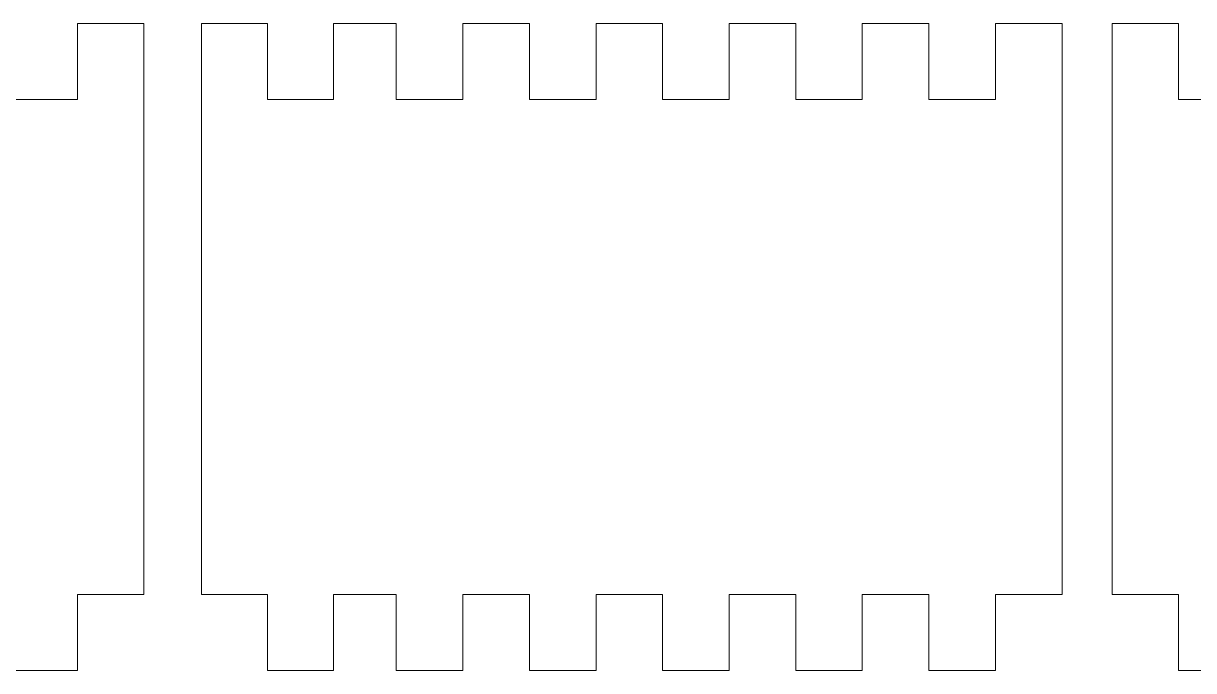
# Model space of a CAD drawing. Header units: millimetres. Extents: x -871 to 786, y -405 to 185.
# Drawn here: x 55.7 to 364, y 14 to 184.7 of the extents above; entities that cross this region are included whole.
import ezdxf

# ---------------------------------------------------------------- set-up
doc = ezdxf.new("R2010")
doc.units = ezdxf.units.MM
doc.header["$MEASUREMENT"] = 0
doc.layers.add('Layer 1', color=7, linetype='Continuous')

msp = doc.modelspace()

# ---------------------------------------------------------------- linework, layer by layer
at = {"layer": 'Layer 1', "color": 5, "lineweight": 9}
for points in [[(-139.2826, 34.1168), (-139.2826, 34.1168), (-139.2826, 50.6968), (-139.2826, 50.6968), (-139.2826, 50.6968), (-139.2826, 50.6968), (-139.2826, 103.2368), (-139.2826, 103.2368), (-139.2826, 103.2368), (-139.2826, 103.2368), (-139.2826, 164.5868), (-139.2826, 164.5868), (-139.2826, 164.5868), (-139.2826, 164.5868), (-139.2826, 184.6568), (-139.2826, 184.6568), (-139.2826, 184.6568), (-139.2826, 184.6568), (-121.8486, 184.6568), (-121.8486, 184.6568), (-121.8486, 184.6568), (-121.8486, 184.6568), (-121.8486, 164.5868), (-121.8486, 164.5868), (-121.8486, 164.5868), (-121.8486, 164.5868), (-104.4496, 164.5868), (-104.4496, 164.5868), (-104.4496, 164.5868), (-104.4496, 164.5868), (-104.4496, 184.6568), (-104.4496, 184.6568), (-104.4496, 184.6568), (-104.4496, 184.6568), (-87.9106, 184.6568), (-87.9106, 184.6568), (-87.9106, 184.6568), (-87.9106, 184.6568), (-87.9106, 164.5868), (-87.9106, 164.5868), (-87.9106, 164.5868), (-87.9106, 164.5868), (-70.3666, 164.5868), (-70.3666, 164.5868), (-70.3666, 164.5868), (-70.3666, 164.5868), (-70.3666, 184.6568), (-70.3666, 184.6568), (-70.3666, 184.6568), (-70.3666, 184.6568), (-52.8266, 184.6568), (-52.8266, 184.6568), (-52.8266, 184.6568), (-52.8266, 184.6568), (-52.8266, 164.5868), (-52.8266, 164.5868), (-52.8266, 164.5868), (-52.8266, 164.5868), (-35.2866, 164.5868), (-35.2866, 164.5868), (-35.2866, 164.5868), (-35.2866, 164.5868), (-35.2866, 184.6568), (-35.2866, 184.6568), (-35.2866, 184.6568), (-35.2866, 184.6568), (-17.7466, 184.6568), (-17.7466, 184.6568), (-17.7466, 184.6568), (-17.7466, 184.6568), (-17.7466, 164.5868), (-17.7466, 164.5868), (-17.7466, 164.5868), (-17.7466, 164.5868), (-0.2066, 164.5868), (-0.2066, 164.5868), (-0.2066, 164.5868), (-0.2066, 164.5868), (-0.2066, 184.6568), (-0.2066, 184.6568), (-0.2066, 184.6568), (-0.2066, 184.6568), (17.3334, 184.6568), (17.3334, 184.6568), (17.3334, 184.6568), (17.3334, 184.6568), (17.3334, 164.5868), (17.3334, 164.5868), (17.3334, 164.5868), (17.3334, 164.5868), (34.8734, 164.5868), (34.8734, 164.5868), (34.8734, 164.5868), (34.8734, 164.5868), (34.8734, 184.6568), (34.8734, 184.6568), (34.8734, 184.6568), (34.8734, 184.6568), (52.4134, 184.6568), (52.4134, 184.6568), (52.4134, 184.6568), (52.4134, 184.6568), (52.4134, 164.5868), (52.4134, 164.5868), (52.4134, 164.5868), (52.4134, 164.5868), (69.9534, 164.5868), (69.9534, 164.5868), (69.9534, 164.5868), (69.9534, 164.5868), (69.9534, 184.6568), (69.9534, 184.6568), (69.9534, 184.6568), (69.9534, 184.6568), (87.4934, 184.6568), (87.4934, 184.6568), (87.4934, 184.6568), (87.4934, 184.6568), (87.4934, 164.3468), (87.4934, 164.3468), (87.4934, 164.3468), (87.4934, 164.3468), (87.4934, 50.6968), (87.4934, 50.6968), (87.4934, 50.6968), (87.4934, 50.6968), (87.4934, 34.1168), (87.4934, 34.1168), (87.4934, 34.1168), (87.4934, 34.1168), (69.9534, 34.1168), (69.9534, 34.1168), (69.9534, 34.1168), (69.9534, 34.1168), (69.9534, 14.0468), (69.9534, 14.0468), (69.9534, 14.0468), (69.9534, 14.0468), (52.4134, 14.0468), (52.4134, 14.0468), (52.4134, 14.0468), (52.4134, 14.0468), (52.4134, 34.1168), (52.4134, 34.1168), (52.4134, 34.1168), (52.4134, 34.1168), (34.8734, 34.1168), (34.8734, 34.1168), (34.8734, 34.1168), (34.8734, 34.1168), (34.8734, 14.0468), (34.8734, 14.0468), (34.8734, 14.0468), (34.8734, 14.0468), (17.3334, 14.0468), (17.3334, 14.0468), (17.3334, 14.0468), (17.3334, 14.0468), (17.3334, 34.1168), (17.3334, 34.1168), (17.3334, 34.1168), (17.3334, 34.1168), (-0.2066, 34.1168), (-0.2066, 34.1168), (-0.2066, 34.1168), (-0.2066, 34.1168), (-0.2066, 14.0468), (-0.2066, 14.0468), (-0.2066, 14.0468), (-0.2066, 14.0468), (-17.7466, 14.0468), (-17.7466, 14.0468), (-17.7466, 14.0468), (-17.7466, 14.0468), (-17.7466, 34.1168), (-17.7466, 34.1168), (-17.7466, 34.1168), (-17.7466, 34.1168), (-35.2866, 34.1168), (-35.2866, 34.1168), (-35.2866, 34.1168), (-35.2866, 34.1168), (-35.2866, 14.0468), (-35.2866, 14.0468), (-35.2866, 14.0468), (-35.2866, 14.0468), (-52.8266, 14.0468), (-52.8266, 14.0468), (-52.8266, 14.0468), (-52.8266, 14.0468), (-52.8266, 34.1168), (-52.8266, 34.1168), (-52.8266, 34.1168), (-52.8266, 34.1168), (-70.3666, 34.1168), (-70.3666, 34.1168), (-70.3666, 34.1168), (-70.3666, 34.1168), (-70.3666, 14.0468), (-70.3666, 14.0468), (-70.3666, 14.0468), (-70.3666, 14.0468), (-87.9106, 14.0468), (-87.9106, 14.0468), (-87.9106, 14.0468), (-87.9106, 14.0468), (-87.9106, 34.1168), (-87.9106, 34.1168), (-87.9106, 34.1168), (-87.9106, 34.1168), (-104.4496, 34.1168), (-104.4496, 34.1168), (-104.4496, 34.1168), (-104.4496, 34.1168), (-104.4496, 14.0468), (-104.4496, 14.0468), (-104.4496, 14.0468), (-104.4496, 14.0468), (-121.8486, 14.0468), (-121.8486, 14.0468), (-121.8486, 14.0468), (-121.8486, 14.0468), (-121.8486, 34.1168), (-121.8486, 34.1168), (-121.8486, 34.1168), (-121.8486, 34.1168), (-139.2826, 34.1168), (-139.2826, 34.1168)], [(102.6134, 34.1168), (102.6134, 34.1168), (102.6134, 50.6968), (102.6134, 50.6968), (102.6134, 50.6968), (102.6134, 50.6968), (102.6134, 103.2368), (102.6134, 103.2368), (102.6134, 103.2368), (102.6134, 103.2368), (102.6134, 164.5868), (102.6134, 164.5868), (102.6134, 164.5868), (102.6134, 164.5868), (102.6134, 184.6568), (102.6134, 184.6568), (102.6134, 184.6568), (102.6134, 184.6568), (120.0434, 184.6568), (120.0434, 184.6568), (120.0434, 184.6568), (120.0434, 184.6568), (120.0434, 164.5868), (120.0434, 164.5868), (120.0434, 164.5868), (120.0434, 164.5868), (137.4434, 164.5868), (137.4434, 164.5868), (137.4434, 164.5868), (137.4434, 164.5868), (137.4434, 184.6568), (137.4434, 184.6568), (137.4434, 184.6568), (137.4434, 184.6568), (153.9834, 184.6568), (153.9834, 184.6568), (153.9834, 184.6568), (153.9834, 184.6568), (153.9834, 164.5868), (153.9834, 164.5868), (153.9834, 164.5868), (153.9834, 164.5868), (171.5234, 164.5868), (171.5234, 164.5868), (171.5234, 164.5868), (171.5234, 164.5868), (171.5234, 184.6568), (171.5234, 184.6568), (171.5234, 184.6568), (171.5234, 184.6568), (189.0634, 184.6568), (189.0634, 184.6568), (189.0634, 184.6568), (189.0634, 184.6568), (189.0634, 164.5868), (189.0634, 164.5868), (189.0634, 164.5868), (189.0634, 164.5868), (206.6034, 164.5868), (206.6034, 164.5868), (206.6034, 164.5868), (206.6034, 164.5868), (206.6034, 184.6568), (206.6034, 184.6568), (206.6034, 184.6568), (206.6034, 184.6568), (224.1434, 184.6568), (224.1434, 184.6568), (224.1434, 184.6568), (224.1434, 184.6568), (224.1434, 164.5868), (224.1434, 164.5868), (224.1434, 164.5868), (224.1434, 164.5868), (241.6834, 164.5868), (241.6834, 164.5868), (241.6834, 164.5868), (241.6834, 164.5868), (241.6834, 184.6568), (241.6834, 184.6568), (241.6834, 184.6568), (241.6834, 184.6568), (259.2234, 184.6568), (259.2234, 184.6568), (259.2234, 184.6568), (259.2234, 184.6568), (259.2234, 164.5868), (259.2234, 164.5868), (259.2234, 164.5868), (259.2234, 164.5868), (276.7634, 164.5868), (276.7634, 164.5868), (276.7634, 164.5868), (276.7634, 164.5868), (276.7634, 184.6568), (276.7634, 184.6568), (276.7634, 184.6568), (276.7634, 184.6568), (294.3034, 184.6568), (294.3034, 184.6568), (294.3034, 184.6568), (294.3034, 184.6568), (294.3034, 164.5868), (294.3034, 164.5868), (294.3034, 164.5868), (294.3034, 164.5868), (311.8434, 164.5868), (311.8434, 164.5868), (311.8434, 164.5868), (311.8434, 164.5868), (311.8434, 184.6568), (311.8434, 184.6568), (311.8434, 184.6568), (311.8434, 184.6568), (329.3834, 184.6568), (329.3834, 184.6568), (329.3834, 184.6568), (329.3834, 184.6568), (329.3834, 164.3468), (329.3834, 164.3468), (329.3834, 164.3468), (329.3834, 164.3468), (329.3834, 50.6968), (329.3834, 50.6968), (329.3834, 50.6968), (329.3834, 50.6968), (329.3834, 34.1168), (329.3834, 34.1168), (329.3834, 34.1168), (329.3834, 34.1168), (311.8434, 34.1168), (311.8434, 34.1168), (311.8434, 34.1168), (311.8434, 34.1168), (311.8434, 14.0468), (311.8434, 14.0468), (311.8434, 14.0468), (311.8434, 14.0468), (294.3034, 14.0468), (294.3034, 14.0468), (294.3034, 14.0468), (294.3034, 14.0468), (294.3034, 34.1168), (294.3034, 34.1168), (294.3034, 34.1168), (294.3034, 34.1168), (276.7634, 34.1168), (276.7634, 34.1168), (276.7634, 34.1168), (276.7634, 34.1168), (276.7634, 14.0468), (276.7634, 14.0468), (276.7634, 14.0468), (276.7634, 14.0468), (259.2234, 14.0468), (259.2234, 14.0468), (259.2234, 14.0468), (259.2234, 14.0468), (259.2234, 34.1168), (259.2234, 34.1168), (259.2234, 34.1168), (259.2234, 34.1168), (241.6834, 34.1168), (241.6834, 34.1168), (241.6834, 34.1168), (241.6834, 34.1168), (241.6834, 14.0468), (241.6834, 14.0468), (241.6834, 14.0468), (241.6834, 14.0468), (224.1434, 14.0468), (224.1434, 14.0468), (224.1434, 14.0468), (224.1434, 14.0468), (224.1434, 34.1168), (224.1434, 34.1168), (224.1434, 34.1168), (224.1434, 34.1168), (206.6034, 34.1168), (206.6034, 34.1168), (206.6034, 34.1168), (206.6034, 34.1168), (206.6034, 14.0468), (206.6034, 14.0468), (206.6034, 14.0468), (206.6034, 14.0468), (189.0634, 14.0468), (189.0634, 14.0468), (189.0634, 14.0468), (189.0634, 14.0468), (189.0634, 34.1168), (189.0634, 34.1168), (189.0634, 34.1168), (189.0634, 34.1168), (171.5234, 34.1168), (171.5234, 34.1168), (171.5234, 34.1168), (171.5234, 34.1168), (171.5234, 14.0468), (171.5234, 14.0468), (171.5234, 14.0468), (171.5234, 14.0468), (153.9834, 14.0468), (153.9834, 14.0468), (153.9834, 14.0468), (153.9834, 14.0468), (153.9834, 34.1168), (153.9834, 34.1168), (153.9834, 34.1168), (153.9834, 34.1168), (137.4434, 34.1168), (137.4434, 34.1168), (137.4434, 34.1168), (137.4434, 34.1168), (137.4434, 14.0468), (137.4434, 14.0468), (137.4434, 14.0468), (137.4434, 14.0468), (120.0434, 14.0468), (120.0434, 14.0468), (120.0434, 14.0468), (120.0434, 14.0468), (120.0434, 34.1168), (120.0434, 34.1168), (120.0434, 34.1168), (120.0434, 34.1168), (102.6134, 34.1168), (102.6134, 34.1168)], [(342.6234, 34.1168), (342.6234, 34.1168), (342.6234, 50.6968), (342.6234, 50.6968), (342.6234, 50.6968), (342.6234, 50.6968), (342.6234, 103.2368), (342.6234, 103.2368), (342.6234, 103.2368), (342.6234, 103.2368), (342.6234, 164.5868), (342.6234, 164.5868), (342.6234, 164.5868), (342.6234, 164.5868), (342.6234, 184.6568), (342.6234, 184.6568), (342.6234, 184.6568), (342.6234, 184.6568), (360.0634, 184.6568), (360.0634, 184.6568), (360.0634, 184.6568), (360.0634, 184.6568), (360.0634, 164.5868), (360.0634, 164.5868), (360.0634, 164.5868), (360.0634, 164.5868), (377.4534, 164.5868), (377.4534, 164.5868), (377.4534, 164.5868), (377.4534, 164.5868), (377.4534, 184.6568), (377.4534, 184.6568), (377.4534, 184.6568), (377.4534, 184.6568), (393.9934, 184.6568), (393.9934, 184.6568), (393.9934, 184.6568), (393.9934, 184.6568), (393.9934, 164.5868), (393.9934, 164.5868), (393.9934, 164.5868), (393.9934, 164.5868), (411.5434, 164.5868), (411.5434, 164.5868), (411.5434, 164.5868), (411.5434, 164.5868), (411.5434, 184.6568), (411.5434, 184.6568), (411.5434, 184.6568), (411.5434, 184.6568), (429.0834, 184.6568), (429.0834, 184.6568), (429.0834, 184.6568), (429.0834, 184.6568), (429.0834, 164.5868), (429.0834, 164.5868), (429.0834, 164.5868), (429.0834, 164.5868), (446.6134, 164.5868), (446.6134, 164.5868), (446.6134, 164.5868), (446.6134, 164.5868), (446.6134, 184.6568), (446.6134, 184.6568), (446.6134, 184.6568), (446.6134, 184.6568), (464.1634, 184.6568), (464.1634, 184.6568), (464.1634, 184.6568), (464.1634, 184.6568), (464.1634, 164.5868), (464.1634, 164.5868), (464.1634, 164.5868), (464.1634, 164.5868), (481.7034, 164.5868), (481.7034, 164.5868), (481.7034, 164.5868), (481.7034, 164.5868), (481.7034, 184.6568), (481.7034, 184.6568), (481.7034, 184.6568), (481.7034, 184.6568), (499.2334, 184.6568), (499.2334, 184.6568), (499.2334, 184.6568), (499.2334, 184.6568), (499.2334, 164.5868), (499.2334, 164.5868), (499.2334, 164.5868), (499.2334, 164.5868), (516.7834, 164.5868), (516.7834, 164.5868), (516.7834, 164.5868), (516.7834, 164.5868), (516.7834, 184.6568), (516.7834, 184.6568), (516.7834, 184.6568), (516.7834, 184.6568), (534.3234, 184.6568), (534.3234, 184.6568), (534.3234, 184.6568), (534.3234, 184.6568), (534.3234, 164.5868), (534.3234, 164.5868), (534.3234, 164.5868), (534.3234, 164.5868), (551.8634, 164.5868), (551.8634, 164.5868), (551.8634, 164.5868), (551.8634, 164.5868), (551.8634, 184.6568), (551.8634, 184.6568), (551.8634, 184.6568), (551.8634, 184.6568), (569.3934, 184.6568), (569.3934, 184.6568), (569.3934, 184.6568), (569.3934, 184.6568), (569.3934, 164.3468), (569.3934, 164.3468), (569.3934, 164.3468), (569.3934, 164.3468), (569.3934, 50.6968), (569.3934, 50.6968), (569.3934, 50.6968), (569.3934, 50.6968), (569.3934, 34.1168), (569.3934, 34.1168), (569.3934, 34.1168), (569.3934, 34.1168), (551.8634, 34.1168), (551.8634, 34.1168), (551.8634, 34.1168), (551.8634, 34.1168), (551.8634, 14.0468), (551.8634, 14.0468), (551.8634, 14.0468), (551.8634, 14.0468), (534.3234, 14.0468), (534.3234, 14.0468), (534.3234, 14.0468), (534.3234, 14.0468), (534.3234, 34.1168), (534.3234, 34.1168), (534.3234, 34.1168), (534.3234, 34.1168), (516.7834, 34.1168), (516.7834, 34.1168), (516.7834, 34.1168), (516.7834, 34.1168), (516.7834, 14.0468), (516.7834, 14.0468), (516.7834, 14.0468), (516.7834, 14.0468), (499.2334, 14.0468), (499.2334, 14.0468), (499.2334, 14.0468), (499.2334, 14.0468), (499.2334, 34.1168), (499.2334, 34.1168), (499.2334, 34.1168), (499.2334, 34.1168), (481.7034, 34.1168), (481.7034, 34.1168), (481.7034, 34.1168), (481.7034, 34.1168), (481.7034, 14.0468), (481.7034, 14.0468), (481.7034, 14.0468), (481.7034, 14.0468), (464.1634, 14.0468), (464.1634, 14.0468), (464.1634, 14.0468), (464.1634, 14.0468), (464.1634, 34.1168), (464.1634, 34.1168), (464.1634, 34.1168), (464.1634, 34.1168), (446.6134, 34.1168), (446.6134, 34.1168), (446.6134, 34.1168), (446.6134, 34.1168), (446.6134, 14.0468), (446.6134, 14.0468), (446.6134, 14.0468), (446.6134, 14.0468), (429.0834, 14.0468), (429.0834, 14.0468), (429.0834, 14.0468), (429.0834, 14.0468), (429.0834, 34.1168), (429.0834, 34.1168), (429.0834, 34.1168), (429.0834, 34.1168), (411.5434, 34.1168), (411.5434, 34.1168), (411.5434, 34.1168), (411.5434, 34.1168), (411.5434, 14.0468), (411.5434, 14.0468), (411.5434, 14.0468), (411.5434, 14.0468), (393.9934, 14.0468), (393.9934, 14.0468), (393.9934, 14.0468), (393.9934, 14.0468), (393.9934, 34.1168), (393.9934, 34.1168), (393.9934, 34.1168), (393.9934, 34.1168), (377.4534, 34.1168), (377.4534, 34.1168), (377.4534, 34.1168), (377.4534, 34.1168), (377.4534, 14.0468), (377.4534, 14.0468), (377.4534, 14.0468), (377.4534, 14.0468), (360.0634, 14.0468), (360.0634, 14.0468), (360.0634, 14.0468), (360.0634, 14.0468), (360.0634, 34.1168), (360.0634, 34.1168), (360.0634, 34.1168), (360.0634, 34.1168), (342.6234, 34.1168), (342.6234, 34.1168)]]:
    msp.add_open_spline(points, degree=3, knots=[0, 0, 0, 0, 0.01724138, 0.01724138, 0.01724138, 0.01724138, 0.03448276, 0.03448276, 0.03448276, 0.03448276, 0.05172414, 0.05172414, 0.05172414, 0.05172414, 0.06896552, 0.06896552, 0.06896552, 0.06896552, 0.0862069, 0.0862069, 0.0862069, 0.0862069, 0.10344828, 0.10344828, 0.10344828, 0.10344828, 0.12068966, 0.12068966, 0.12068966, 0.12068966, 0.13793103, 0.13793103, 0.13793103, 0.13793103, 0.15517241, 0.15517241, 0.15517241, 0.15517241, 0.17241379, 0.17241379, 0.17241379, 0.17241379, 0.18965517, 0.18965517, 0.18965517, 0.18965517, 0.20689655, 0.20689655, 0.20689655, 0.20689655, 0.22413793, 0.22413793, 0.22413793, 0.22413793, 0.24137931, 0.24137931, 0.24137931, 0.24137931, 0.25862069, 0.25862069, 0.25862069, 0.25862069, 0.27586207, 0.27586207, 0.27586207, 0.27586207, 0.29310345, 0.29310345, 0.29310345, 0.29310345, 0.31034483, 0.31034483, 0.31034483, 0.31034483, 0.32758621, 0.32758621, 0.32758621, 0.32758621, 0.34482759, 0.34482759, 0.34482759, 0.34482759, 0.36206897, 0.36206897, 0.36206897, 0.36206897, 0.37931034, 0.37931034, 0.37931034, 0.37931034, 0.39655172, 0.39655172, 0.39655172, 0.39655172, 0.4137931, 0.4137931, 0.4137931, 0.4137931, 0.43103448, 0.43103448, 0.43103448, 0.43103448, 0.44827586, 0.44827586, 0.44827586, 0.44827586, 0.46551724, 0.46551724, 0.46551724, 0.46551724, 0.48275862, 0.48275862, 0.48275862, 0.48275862, 0.5, 0.5, 0.5, 0.5, 0.51724138, 0.51724138, 0.51724138, 0.51724138, 0.53448276, 0.53448276, 0.53448276, 0.53448276, 0.55172414, 0.55172414, 0.55172414, 0.55172414, 0.56896552, 0.56896552, 0.56896552, 0.56896552, 0.5862069, 0.5862069, 0.5862069, 0.5862069, 0.60344828, 0.60344828, 0.60344828, 0.60344828, 0.62068966, 0.62068966, 0.62068966, 0.62068966, 0.63793103, 0.63793103, 0.63793103, 0.63793103, 0.65517241, 0.65517241, 0.65517241, 0.65517241, 0.67241379, 0.67241379, 0.67241379, 0.67241379, 0.68965517, 0.68965517, 0.68965517, 0.68965517, 0.70689655, 0.70689655, 0.70689655, 0.70689655, 0.72413793, 0.72413793, 0.72413793, 0.72413793, 0.74137931, 0.74137931, 0.74137931, 0.74137931, 0.75862069, 0.75862069, 0.75862069, 0.75862069, 0.77586207, 0.77586207, 0.77586207, 0.77586207, 0.79310345, 0.79310345, 0.79310345, 0.79310345, 0.81034483, 0.81034483, 0.81034483, 0.81034483, 0.82758621, 0.82758621, 0.82758621, 0.82758621, 0.84482759, 0.84482759, 0.84482759, 0.84482759, 0.86206897, 0.86206897, 0.86206897, 0.86206897, 0.87931034, 0.87931034, 0.87931034, 0.87931034, 0.89655172, 0.89655172, 0.89655172, 0.89655172, 0.9137931, 0.9137931, 0.9137931, 0.9137931, 0.93103448, 0.93103448, 0.93103448, 0.93103448, 0.94827586, 0.94827586, 0.94827586, 0.94827586, 0.96551724, 0.96551724, 0.96551724, 0.96551724, 1, 1, 1, 1], dxfattribs=at)

doc.saveas('drawing.dxf')
